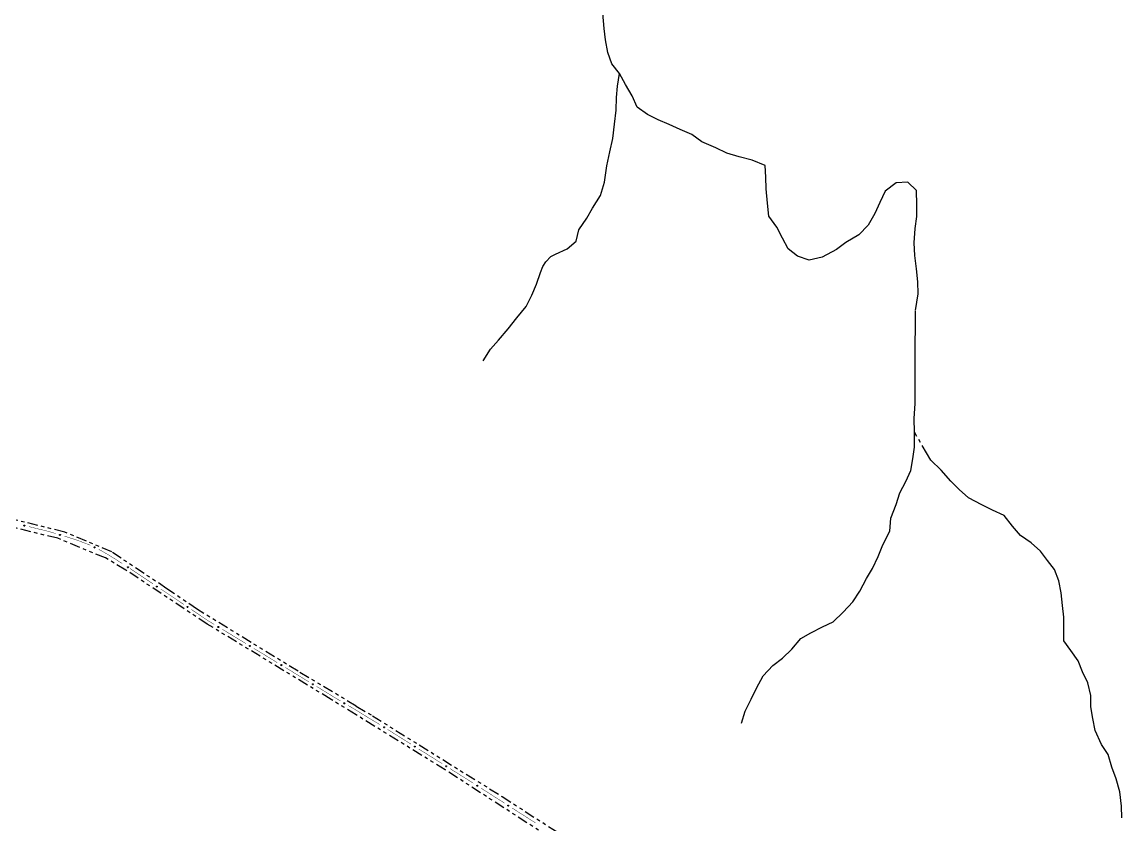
# Model space of a CAD drawing. Extents: x 208948 to 212966, y 4875285 to 4878160.
# Drawn here: x 210289 to 210767, y 4876825 to 4877173.6 of the extents above; entities that cross this region are included whole.
import ezdxf

# ---------------------------------------------------------------- set-up
doc = ezdxf.new("R2010")
doc.units = 0
doc.header["$LTSCALE"] = 1.5
doc.header["$MEASUREMENT"] = 0
doc.linetypes.add('TRACO_13', pattern=[8, 5, -1, 1, -1])
doc.linetypes.add('TRACO_25', pattern=[8, 3, -1, 1, -1, 1, -1])
for name, color, linetype in [('HD-CURSO-INTER', 170, 'CONTINUOUS'), ('SV-EIXO-RUA-N-PAV', 6, 'CONTINUOUS'), ('SV-RUA-NAO-PAV', 7, 'CONTINUOUS')]:
    doc.layers.add(name, color=color, linetype=linetype)

msp = doc.modelspace()

# ---------------------------------------------------------------- linework, layer by layer
at = {"layer": 'HD-CURSO-INTER', "linetype": 'TRACO_13'}
for points in [[(210601.689503, 4876868.888886, 7.39518), (210603.287851, 4876874.109374, 7.39518), (210605.906164, 4876879.289839, 7.39518), (210608.164632, 4876884.010264, 7.376273), (210611.042849, 4876889.470751, 7.376273), (210615.281293, 4876893.971114, 7.376273), (210619.560165, 4876897.051335, 7.376273), (210623.538778, 4876901.031652, 7.357367), (210627.397203, 4876905.652035, 7.22502), (210631.856266, 4876908.072186, 6.998142), (210636.875237, 4876910.712348, 6.865796), (210641.514358, 4876912.912473, 6.884702), (210645.852901, 4876917.072801, 6.922515), (210649.991362, 4876921.533162, 6.827982), (210653.029819, 4876926.173564, 6.809076), (210655.92801, 4876931.714058, 6.790169), (210658.60658, 4876936.034435, 6.865796), (210661.104893, 4876941.234904, 6.884702), (210663.16325, 4876946.355373, 6.903609), (210666.181302, 4876952.335909, 6.884702), (210666.639606, 4876957.876453, 6.884702), (210668.857677, 4876963.917011, 6.884702), (210670.476097, 4876968.897475, 6.884702), (210673.114451, 4876973.937925, 6.884702), (210675.332928, 4876978.638349, 6.884702), (210676.131361, 4876983.698838, 6.884702), (210676.849804, 4876988.739327, 6.884702), (210676.827797, 4876995.37999, 6.884702), (210676.786026, 4877001.240576, 6.884702), (210677.18403, 4877007.781221, 6.884702), (210677.202457, 4877012.98174, 6.884702), (210677.2008, 4877018.462287, 6.884702), (210677.199282, 4877023.482788, 6.884702), (210677.1976, 4877029.043343, 6.884702), (210677.196064, 4877034.123851, 6.884702), (210677.234175, 4877040.364473, 6.884702), (210677.311789, 4877048.245258, 6.884702), (210678.509574, 4877055.385947, 6.884702), (210678.347973, 4877060.706481, 6.884702), (210677.686292, 4877066.36706, 6.884702), (210677.004581, 4877072.127649, 6.884702), (210676.722937, 4877077.608201, 6.884702), (210677.201034, 4877083.828813, 6.884702), (210677.899435, 4877089.009316, 6.884702), (210677.937873, 4877094.16983, 6.884702), (210677.676022, 4877100.330451, 6.884702), (210674.015078, 4877104.010892, 6.884702), (210668.855412, 4877103.690965, 6.884702), (210664.17674, 4877100.010692, 6.884702), (210661.778344, 4877095.070248, 6.884702), (210659.579891, 4877090.289815, 6.884702), (210656.741558, 4877085.209365, 6.884702), (210652.723007, 4877081.02903, 6.884702), (210647.08427, 4877077.708812, 6.884702), (210642.945362, 4877074.728599, 6.884702), (210636.726658, 4877071.388391, 6.884702), (210631.127302, 4877070.108377, 6.884702), (210625.987013, 4877071.848655, 6.884702), (210621.886264, 4877074.949048, 6.771263), (210619.444943, 4877079.689571, 6.884702), (210616.963642, 4877084.370088, 6.809076), (210613.562353, 4877089.150634, 6.336411), (210612.960662, 4877094.831214, 6.204065), (210612.338786, 4877101.131855, 6.222972), (210612.317275, 4877106.132355, 6.204065), (210611.935756, 4877111.21287, 6.260785), (210606.255316, 4877113.533217, 6.260785), (210600.715141, 4877114.953471, 6.260785), (210595.35488, 4877116.633747, 6.260785), (210590.474433, 4877118.854068, 6.260785), (210584.373897, 4877121.554461, 6.260785), (210580.073145, 4877124.694862, 6.260785), (210574.992708, 4877126.915186, 6.260785), (210570.212304, 4877128.975489, 6.260785), (210565.531909, 4877130.995786, 6.260785), (210560.8114, 4877133.396121, 6.260785), (210556.370637, 4877136.596531, 6.260785), (210554.169238, 4877141.55707, 6.260785), (210551.207886, 4877146.477622, 6.260785), (210548.646583, 4877151.178143, 6.260785), (210545.345446, 4877155.438635, 6.260785), (210543.624068, 4877160.259151, 6.260785), (210542.562448, 4877165.779724, 6.241879), (210541.94097, 4877170.760234, 6.241879), (210541.398975, 4877177.440912, 6.241879)], [(210489.447054, 4877026.346881, 6.071719), (210492.605372, 4877031.427324, 6.147346), (210496.10402, 4877035.367646, 6.166252), (210500.242342, 4877040.288054, 6.090626), (210504.040758, 4877044.948442, 5.84484), (210508.039055, 4877049.968862, 5.882653), (210510.557464, 4877054.849298, 5.693587), (210512.555926, 4877059.629735, 5.353269), (210514.274329, 4877064.650201, 5.145297), (210515.376137, 4877067.296073, 5.145297), (210516.632781, 4877069.410629, 4.634819), (210518.823249, 4877071.603171, 4.634819), (210520.79161, 4877072.650868, 4.521379), (210525.970646, 4877075.051003, 4.540286), (210529.80949, 4877078.291248, 4.559193), (210531.047939, 4877083.231716, 4.559193), (210534.466263, 4877088.252148, 4.521379), (210536.9648, 4877092.712543, 4.370127), (210540.461673, 4877098.145558, 4.389033), (210542.141162, 4877103.95356, 4.46466), (210543.218972, 4877111.034245, 4.483566), (210544.477057, 4877117.174833, 4.483566), (210545.735233, 4877123.01539, 4.483566), (210546.473336, 4877129.17599, 4.483566), (210547.271449, 4877135.296585, 4.483566), (210547.289815, 4877140.697124, 4.483566), (210547.768262, 4877145.757619, 4.483566), (210548.646583, 4877151.178143, 4.483566)], [(210767.034368, 4876827.641416, 8.680827), (210766.752833, 4876832.761932, 8.680827), (210766.150998, 4876838.92256, 8.680827), (210764.489356, 4876844.60316, 8.680827), (210762.587901, 4876849.703708, 8.680827), (210761.006323, 4876855.164285, 8.680827), (210758.125137, 4876859.524779, 8.680827), (210755.443428, 4876865.585439, 8.680827), (210754.301884, 4876870.865989, 8.680827), (210753.420412, 4876875.866506, 8.680827), (210753.418894, 4876880.887007, 8.680827), (210752.137284, 4876886.407584, 8.680827), (210749.855961, 4876891.128102, 8.680827), (210747.93458, 4876895.988626, 8.680827), (210744.813393, 4876900.389129, 8.680827), (210741.732264, 4876904.58961, 8.680827), (210741.730716, 4876909.710122, 8.208162), (210741.809158, 4876914.850633, 8.05691), (210741.167627, 4876920.011161, 8.435041), (210740.665987, 4876925.511721, 8.435041), (210739.604451, 4876930.752265, 8.435041), (210737.743073, 4876935.592786, 8.302695), (210734.702009, 4876939.573246, 8.151443), (210731.640928, 4876943.613711, 7.962377), (210727.580044, 4876947.154147, 7.981284), (210722.879299, 4876950.33456, 7.981284), (210719.498227, 4876954.395033, 7.981284), (210715.796982, 4876959.075576, 7.981284), (210710.716526, 4876961.355906, 7.981284), (210706.096037, 4876963.676232, 7.981284), (210700.395356, 4876966.796659, 7.981284), (210696.274444, 4876970.437106, 7.981284), (210692.673509, 4876974.077542, 7.981284), (210688.412266, 4876978.838104, 7.981284), (210683.93119, 4876983.078618, 7.981284), (210676.827797, 4876995.37999, 7.981284)]]:
    msp.add_polyline3d(points, dxfattribs=at)
at = {"layer": 'SV-EIXO-RUA-N-PAV'}
for points in [[(210289.900456, 4876954.849894), (210289.941495, 4876954.876499), (210289.982207, 4876954.890972), (210290.019637, 4876954.89327), (210290.053242, 4876954.886676), (210290.086862, 4876954.876058), (210290.118397, 4876954.857874), (210290.148926, 4876954.82994), (210290.175903, 4876954.788959), (210290.187988, 4876954.746279), (210290.192204, 4876954.709704), (210290.187346, 4876954.674266), (210290.176484, 4876954.641779), (210290.156513, 4876954.609648), (210290.127902, 4876954.578986), (210290.086038, 4876954.552857), (210290.046028, 4876954.538942), (210290.009765, 4876954.53767), (210289.97417, 4876954.542779), (210289.939976, 4876954.55403), (210289.909124, 4876954.572058), (210289.878304, 4876954.600921), (210289.853063, 4876954.642582), (210289.838728, 4876954.682329), (210289.836947, 4876954.718564), (210289.842767, 4876954.753495), (210289.853006, 4876954.787345), (210289.869965, 4876954.819805), (210289.900456, 4876954.849894)], [(210305.397814, 4876950.860734), (210305.440436, 4876950.884722), (210305.481972, 4876950.896623), (210305.519472, 4876950.896578), (210305.5526, 4876950.887897), (210305.585491, 4876950.875199), (210305.615828, 4876950.855081), (210305.644552, 4876950.825293), (210305.668915, 4876950.782707), (210305.67831, 4876950.739356), (210305.680233, 4876950.702588), (210305.67317, 4876950.667524), (210305.660299, 4876950.635778), (210305.63836, 4876950.604957), (210305.607889, 4876950.576143), (210305.564474, 4876950.552681), (210305.523672, 4876950.541293), (210305.487401, 4876950.542289), (210305.452195, 4876950.549613), (210305.418771, 4876950.562979), (210305.389106, 4876950.582899), (210305.360149, 4876950.61363), (210305.33756, 4876950.656788), (210305.325737, 4876950.697353), (210305.326224, 4876950.733628), (210305.334214, 4876950.768127), (210305.346549, 4876950.801271), (210305.365503, 4876950.832608), (210305.397814, 4876950.860734)], [(210320.437329, 4876945.410751), (210320.483375, 4876945.427236), (210320.526321, 4876945.431988), (210320.563281, 4876945.425642), (210320.594479, 4876945.411519), (210320.624768, 4876945.393475), (210320.651293, 4876945.368545), (210320.674603, 4876945.334354), (210320.691464, 4876945.28828), (210320.693441, 4876945.243966), (210320.689158, 4876945.207398), (210320.676304, 4876945.174019), (210320.658282, 4876945.144888), (210320.631475, 4876945.118192), (210320.596596, 4876945.094907), (210320.549856, 4876945.079074), (210320.507721, 4876945.074704), (210320.472133, 4876945.081781), (210320.438658, 4876945.094916), (210320.407955, 4876945.113708), (210320.382059, 4876945.13833), (210320.358678, 4876945.17349), (210320.343662, 4876945.21983), (210320.338824, 4876945.261804), (210320.345399, 4876945.297482), (210320.359073, 4876945.330148), (210320.376801, 4876945.360748), (210320.400751, 4876945.388455), (210320.437329, 4876945.410751)], [(210334.987571, 4876936.833085), (210335.035404, 4876936.843285), (210335.0786, 4876936.84227), (210335.114384, 4876936.831054), (210335.143421, 4876936.812898), (210335.171035, 4876936.790977), (210335.194, 4876936.762734), (210335.212544, 4876936.725741), (210335.223113, 4876936.67783), (210335.219165, 4876936.633649), (210335.210046, 4876936.597978), (210335.192857, 4876936.56661), (210335.171113, 4876936.540141), (210335.140987, 4876936.517257), (210335.103315, 4876936.49883), (210335.054881, 4876936.489368), (210335.01254, 4876936.490653), (210334.978213, 4876936.502411), (210334.946787, 4876936.519891), (210334.918864, 4876936.542608), (210334.896481, 4876936.570462), (210334.877996, 4876936.608425), (210334.869291, 4876936.656353), (210334.87009, 4876936.698598), (210334.881363, 4876936.733081), (210334.899269, 4876936.763633), (210334.920918, 4876936.791597), (210334.948348, 4876936.815863), (210334.987571, 4876936.833085)], [(210347.547603, 4876928.433064), (210347.595436, 4876928.443264), (210347.638631, 4876928.442249), (210347.674415, 4876928.431033), (210347.703452, 4876928.412877), (210347.731066, 4876928.390956), (210347.754031, 4876928.362713), (210347.772576, 4876928.32572), (210347.783145, 4876928.277809), (210347.779197, 4876928.233627), (210347.770078, 4876928.197957), (210347.752889, 4876928.166589), (210347.731144, 4876928.14012), (210347.701018, 4876928.117236), (210347.663347, 4876928.098808), (210347.614913, 4876928.089347), (210347.572572, 4876928.090632), (210347.538245, 4876928.10239), (210347.506819, 4876928.11987), (210347.478895, 4876928.142587), (210347.456512, 4876928.170441), (210347.438027, 4876928.208404), (210347.429322, 4876928.256332), (210347.430122, 4876928.298577), (210347.441394, 4876928.33306), (210347.4593, 4876928.363612), (210347.48095, 4876928.391575), (210347.508379, 4876928.415842), (210347.547603, 4876928.433064)], [(210360.844953, 4876919.534649), (210360.89279, 4876919.544831), (210360.935985, 4876919.5438), (210360.971765, 4876919.53257), (210361.000795, 4876919.514403), (210361.028401, 4876919.492472), (210361.051355, 4876919.46422), (210361.069886, 4876919.427221), (210361.080437, 4876919.379306), (210361.076472, 4876919.335126), (210361.06734, 4876919.299458), (210361.050139, 4876919.268097), (210361.028385, 4876919.241636), (210360.99825, 4876919.218763), (210360.960571, 4876919.20035), (210360.912134, 4876919.190907), (210360.869793, 4876919.192208), (210360.835471, 4876919.203978), (210360.804051, 4876919.22147), (210360.776136, 4876919.244198), (210360.753764, 4876919.27206), (210360.735293, 4876919.31003), (210360.726606, 4876919.357961), (210360.727422, 4876919.400206), (210360.738707, 4876919.434685), (210360.756625, 4876919.46523), (210360.778285, 4876919.493186), (210360.805723, 4876919.517442), (210360.844953, 4876919.534649)], [(210374.256148, 4876910.825297), (210374.303447, 4876910.837741), (210374.346642, 4876910.838764), (210374.382915, 4876910.829248), (210374.412776, 4876910.81248), (210374.441393, 4876910.791886), (210374.465664, 4876910.764757), (210374.485932, 4876910.72868), (210374.498748, 4876910.681321), (210374.496888, 4876910.637002), (210374.489461, 4876910.600941), (210374.47377, 4876910.568798), (210374.453298, 4876910.541333), (210374.424285, 4876910.517054), (210374.387523, 4876910.496871), (210374.33959, 4876910.485136), (210374.297235, 4876910.484423), (210374.262392, 4876910.494549), (210374.230177, 4876910.510528), (210374.201213, 4876910.531904), (210374.177542, 4876910.558671), (210374.157287, 4876910.595721), (210374.146332, 4876910.643185), (210374.145139, 4876910.68542), (210374.154773, 4876910.720396), (210374.171219, 4876910.751758), (210374.191525, 4876910.780712), (210374.21778, 4876910.806245), (210374.256148, 4876910.825297)], [(210387.956573, 4876902.560194), (210388.003921, 4876902.57245), (210388.04712, 4876902.573301), (210388.083355, 4876902.563641), (210388.113148, 4876902.546755), (210388.141683, 4876902.526047), (210388.165846, 4876902.498822), (210388.185971, 4876902.462665), (210388.198598, 4876902.415255), (210388.196562, 4876902.370944), (210388.188992, 4876902.334913), (210388.173173, 4876902.302832), (210388.152592, 4876902.275449), (210388.123482, 4876902.251285), (210388.086641, 4876902.231248), (210388.038661, 4876902.219705), (210387.996303, 4876902.21916), (210387.961501, 4876902.229425), (210387.929349, 4876902.245532), (210387.900471, 4876902.267022), (210387.876906, 4876902.293884), (210387.856799, 4876902.331013), (210387.846033, 4876902.378521), (210387.845008, 4876902.420761), (210387.854781, 4876902.455698), (210387.871351, 4876902.486995), (210387.891773, 4876902.515867), (210387.91813, 4876902.541296), (210387.956573, 4876902.560194)], [(210401.628942, 4876894.249713), (210401.676282, 4876894.261999), (210401.719481, 4876894.262877), (210401.755722, 4876894.253239), (210401.785526, 4876894.236372), (210401.814074, 4876894.215682), (210401.838254, 4876894.188472), (210401.858401, 4876894.152327), (210401.871058, 4876894.104925), (210401.86905, 4876894.060613), (210401.861502, 4876894.024577), (210401.845703, 4876893.992486), (210401.825139, 4876893.96509), (210401.796044, 4876893.940909), (210401.759216, 4876893.920849), (210401.711243, 4876893.909275), (210401.668886, 4876893.908704), (210401.634077, 4876893.918947), (210401.601916, 4876893.935034), (210401.573024, 4876893.956506), (210401.549442, 4876893.983353), (210401.529312, 4876894.02047), (210401.518516, 4876894.067971), (210401.517465, 4876894.11021), (210401.527216, 4876894.145154), (210401.543767, 4876894.17646), (210401.56417, 4876894.205346), (210401.590511, 4876894.23079), (210401.628942, 4876894.249713)], [(210415.305898, 4876885.946665), (210415.353237, 4876885.958954), (210415.396436, 4876885.959836), (210415.432678, 4876885.950201), (210415.462483, 4876885.933336), (210415.491033, 4876885.912648), (210415.515215, 4876885.88544), (210415.535365, 4876885.849297), (210415.548026, 4876885.801896), (210415.54602, 4876885.757583), (210415.538475, 4876885.721547), (210415.522679, 4876885.689455), (210415.502117, 4876885.662058), (210415.473024, 4876885.637873), (210415.436197, 4876885.617811), (210415.388225, 4876885.606233), (210415.345868, 4876885.60566), (210415.311058, 4876885.615899), (210415.278896, 4876885.631984), (210415.250002, 4876885.653454), (210415.226419, 4876885.680299), (210415.206286, 4876885.717414), (210415.195486, 4876885.764914), (210415.194432, 4876885.807153), (210415.20418, 4876885.842098), (210415.220728, 4876885.873406), (210415.24113, 4876885.902293), (210415.267468, 4876885.92774), (210415.305898, 4876885.946665)], [(210429.005239, 4876877.682856), (210429.052462, 4876877.695586), (210429.095651, 4876877.69687), (210429.131981, 4876877.687573), (210429.161942, 4876877.670987), (210429.190683, 4876877.650566), (210429.215117, 4876877.623584), (210429.235604, 4876877.58763), (210429.248706, 4876877.540349), (210429.247113, 4876877.49602), (210429.239905, 4876877.459915), (210429.224408, 4876877.427677), (210429.204103, 4876877.400089), (210429.175236, 4876877.375635), (210429.138598, 4876877.35523), (210429.090736, 4876877.343206), (210429.048386, 4876877.342237), (210429.013483, 4876877.352152), (210428.981171, 4876877.367936), (210428.952079, 4876877.389136), (210428.928246, 4876877.41576), (210428.907768, 4876877.452686), (210428.896526, 4876877.500083), (210428.895078, 4876877.542311), (210428.9045, 4876877.577345), (210428.920756, 4876877.608805), (210428.940888, 4876877.637881), (210428.966988, 4876877.663573), (210429.005239, 4876877.682856)], [(210446.279139, 4876867.234361), (210446.326653, 4876867.245955), (210446.36986, 4876867.246204), (210446.405957, 4876867.236039), (210446.435512, 4876867.218739), (210446.463755, 4876867.197635), (210446.487536, 4876867.170076), (210446.507154, 4876867.133641), (210446.519119, 4876867.086059), (210446.516465, 4876867.041781), (210446.508392, 4876867.005859), (210446.492128, 4876866.974002), (210446.471166, 4876866.946909), (210446.441722, 4876866.923154), (210446.404605, 4876866.903633), (210446.356469, 4876866.89276), (210446.314108, 4876866.892806), (210446.279452, 4876866.903555), (210446.247528, 4876866.920109), (210446.218953, 4876866.942001), (210446.195765, 4876866.969188), (210446.176178, 4876867.006595), (210446.166076, 4876867.054248), (210446.16564, 4876867.096498), (210446.175899, 4876867.131296), (210446.192905, 4876867.162358), (210446.213727, 4876867.190942), (210446.240436, 4876867.216001), (210446.279139, 4876867.234361)], [(210459.675852, 4876858.830968), (210459.723367, 4876858.842562), (210459.766574, 4876858.842811), (210459.80267, 4876858.832646), (210459.832225, 4876858.815346), (210459.860469, 4876858.794242), (210459.884249, 4876858.766682), (210459.903867, 4876858.730248), (210459.915832, 4876858.682666), (210459.913178, 4876858.638388), (210459.905106, 4876858.602466), (210459.888841, 4876858.570609), (210459.86788, 4876858.543516), (210459.838436, 4876858.51976), (210459.801319, 4876858.50024), (210459.753182, 4876858.489366), (210459.710822, 4876858.489413), (210459.676165, 4876858.500162), (210459.644242, 4876858.516716), (210459.615666, 4876858.538607), (210459.592479, 4876858.565795), (210459.572892, 4876858.603202), (210459.562789, 4876858.650854), (210459.562354, 4876858.693105), (210459.572613, 4876858.727902), (210459.589618, 4876858.758964), (210459.610441, 4876858.787549), (210459.637149, 4876858.812608), (210459.675852, 4876858.830968)], [(210473.232442, 4876850.332901), (210473.27995, 4876850.344518), (210473.323157, 4876850.344788), (210473.359259, 4876850.334641), (210473.388822, 4876850.317355), (210473.417076, 4876850.296265), (210473.44087, 4876850.268717), (210473.460506, 4876850.232292), (210473.472494, 4876850.184716), (210473.469861, 4876850.140437), (210473.461807, 4876850.104511), (210473.445558, 4876850.072646), (210473.42461, 4876850.045542), (210473.395177, 4876850.021773), (210473.35807, 4876850.002234), (210473.309939, 4876849.991337), (210473.267578, 4876849.991363), (210473.232917, 4876850.002095), (210473.200985, 4876850.018633), (210473.172399, 4876850.040511), (210473.149198, 4876850.067687), (210473.129592, 4876850.105084), (210473.119467, 4876850.152732), (210473.11901, 4876850.194982), (210473.129253, 4876850.229785), (210473.146243, 4876850.260855), (210473.167051, 4876850.28945), (210473.193748, 4876850.314521), (210473.232442, 4876850.332901)], [(210486.780558, 4876841.819454), (210486.828173, 4876841.830627), (210486.87138, 4876841.830493), (210486.907385, 4876841.820009), (210486.936787, 4876841.802449), (210486.964842, 4876841.781096), (210486.988378, 4876841.753327), (210487.007673, 4876841.71672), (210487.019217, 4876841.669035), (210487.016171, 4876841.624782), (210487.007781, 4876841.588933), (210486.991235, 4876841.557221), (210486.970035, 4876841.530314), (210486.940382, 4876841.50682), (210486.903093, 4876841.487628), (210486.854863, 4876841.477181), (210486.812504, 4876841.477603), (210486.777944, 4876841.488658), (210486.746169, 4876841.505494), (210486.717788, 4876841.527637), (210486.694841, 4876841.555028), (210486.675586, 4876841.592607), (210486.665906, 4876841.640347), (210486.665844, 4876841.6826), (210486.676411, 4876841.717305), (210486.69369, 4876841.748216), (210486.714765, 4876841.776615), (210486.741694, 4876841.801436), (210486.780558, 4876841.819454)], [(210500.258923, 4876833.197756), (210500.306538, 4876833.208929), (210500.349745, 4876833.208795), (210500.38575, 4876833.198311), (210500.415152, 4876833.180751), (210500.443207, 4876833.159398), (210500.466743, 4876833.131629), (210500.486038, 4876833.095022), (210500.497582, 4876833.047337), (210500.494536, 4876833.003084), (210500.486146, 4876832.967234), (210500.4696, 4876832.935522), (210500.4484, 4876832.908616), (210500.418747, 4876832.885122), (210500.381458, 4876832.86593), (210500.333228, 4876832.855483), (210500.290869, 4876832.855905), (210500.256309, 4876832.86696), (210500.224534, 4876832.883796), (210500.196153, 4876832.905939), (210500.173206, 4876832.93333), (210500.153951, 4876832.970909), (210500.144271, 4876833.018649), (210500.144209, 4876833.060901), (210500.154776, 4876833.095607), (210500.172055, 4876833.126518), (210500.19313, 4876833.154917), (210500.220059, 4876833.179738), (210500.258923, 4876833.197756)]]:
    msp.add_lwpolyline(points, close=True, dxfattribs=at)
for points in [[(210289.836947, 4876954.718564), (210290.187346, 4876954.674266)], [(210289.838728, 4876954.682329), (210290.176484, 4876954.641779)], [(210289.84105, 4876954.698924), (210290.178861, 4876954.658205)], [(210289.842294, 4876954.735031), (210290.187479, 4876954.689829)], [(210289.842767, 4876954.753495), (210290.192204, 4876954.709704)], [(210289.847789, 4876954.660996), (210290.161654, 4876954.625743)], [(210289.851823, 4876954.770645), (210290.185643, 4876954.730837)], [(210289.853006, 4876954.787345), (210290.187988, 4876954.746279)], [(210289.853063, 4876954.642582), (210290.156513, 4876954.609648)], [(210289.866066, 4876954.802385), (210290.177574, 4876954.769069)], [(210289.869768, 4876954.622388), (210290.139126, 4876954.594495)], [(210289.869965, 4876954.819805), (210290.175903, 4876954.788959)], [(210289.878304, 4876954.600921), (210290.127902, 4876954.578986)], [(210289.88563, 4876954.832909), (210290.15856, 4876954.8084)], [(210289.899613, 4876954.587584), (210290.099303, 4876954.567195)], [(210289.900456, 4876954.849894), (210290.148926, 4876954.82994)], [(210289.909124, 4876954.572058), (210290.086038, 4876954.552857)], [(210289.923399, 4876954.863477), (210290.126358, 4876954.845142)], [(210289.928923, 4876954.562698), (210290.059669, 4876954.54685)], [(210289.939976, 4876954.55403), (210290.046028, 4876954.538942)], [(210289.941495, 4876954.876499), (210290.118397, 4876954.857874)], [(210289.964668, 4876954.884849), (210290.09378, 4876954.867974)], [(210289.982207, 4876954.890972), (210290.086862, 4876954.876058)], [(210305.325737, 4876950.697353), (210305.660299, 4876950.635778)], [(210305.326224, 4876950.733628), (210305.67317, 4876950.667524)], [(210305.329092, 4876950.71377), (210305.663698, 4876950.652024)], [(210305.332589, 4876950.749728), (210305.674275, 4876950.683047)], [(210305.333447, 4876950.675495), (210305.644496, 4876950.6207)], [(210305.334214, 4876950.768127), (210305.680233, 4876950.702588)], [(210305.33756, 4876950.656788), (210305.63836, 4876950.604957)], [(210305.344324, 4876950.784678), (210305.675005, 4876950.72409)], [(210305.346549, 4876950.801271), (210305.67831, 4876950.739356)], [(210305.352971, 4876950.63559), (210305.620059, 4876950.590921)], [(210305.360149, 4876950.61363), (210305.607889, 4876950.576143)], [(210305.360523, 4876950.815465), (210305.669341, 4876950.762751)], [(210305.365503, 4876950.832608), (210305.668915, 4876950.782707)], [(210305.380583, 4876950.598988), (210305.578609, 4876950.566162)], [(210305.381956, 4876950.844708), (210305.652821, 4876950.803193)], [(210305.389106, 4876950.582899), (210305.564474, 4876950.552681)], [(210305.397814, 4876950.860734), (210305.644552, 4876950.825293)], [(210305.408281, 4876950.57232), (210305.537781, 4876950.548334)], [(210305.418771, 4876950.562979), (210305.523672, 4876950.541293)], [(210305.421561, 4876950.872857), (210305.622977, 4876950.841876)], [(210305.440436, 4876950.884722), (210305.615828, 4876950.855081)], [(210305.464084, 4876950.891608), (210305.59189, 4876950.866699)], [(210305.481972, 4876950.896623), (210305.585491, 4876950.875199)], [(210320.338824, 4876945.261804), (210320.658282, 4876945.144888)], [(210320.342751, 4876945.238962), (210320.64017, 4876945.132679)], [(210320.343662, 4876945.21983), (210320.631475, 4876945.118192)], [(210320.344889, 4876945.277425), (210320.664362, 4876945.160331)], [(210320.345399, 4876945.297482), (210320.676304, 4876945.174019)], [(210320.354379, 4876945.312284), (210320.680002, 4876945.189136)], [(210320.355291, 4876945.196344), (210320.611077, 4876945.10743)], [(210320.358678, 4876945.17349), (210320.596596, 4876945.094907)], [(210320.359073, 4876945.330148), (210320.689158, 4876945.207398)], [(210320.37182, 4876945.344765), (210320.687618, 4876945.229473)], [(210320.376361, 4876945.155623), (210320.566056, 4876945.089989)], [(210320.376801, 4876945.360748), (210320.693441, 4876945.243966)], [(210320.382059, 4876945.13833), (210320.549856, 4876945.079074)], [(210320.392961, 4876945.372393), (210320.688531, 4876945.268536)], [(210320.399184, 4876945.124679), (210320.522812, 4876945.079274)], [(210320.400751, 4876945.388455), (210320.691464, 4876945.28828)], [(210320.407955, 4876945.113708), (210320.507721, 4876945.074704)], [(210320.419004, 4876945.397618), (210320.679041, 4876945.311179)], [(210320.437329, 4876945.410751), (210320.674603, 4876945.334354)], [(210320.462776, 4876945.418711), (210320.656122, 4876945.354327)], [(210320.483375, 4876945.427236), (210320.651293, 4876945.368545)], [(210320.507845, 4876945.430051), (210320.629648, 4876945.38402)], [(210320.526321, 4876945.431988), (210320.624768, 4876945.393475)], [(210334.869291, 4876936.656353), (210335.140987, 4876936.517257)], [(210334.87009, 4876936.698598), (210335.171113, 4876936.540141)], [(210334.870938, 4876936.675437), (210335.151535, 4876936.530456)], [(210334.877685, 4876936.631526), (210335.119336, 4876936.50931)], [(210334.877996, 4876936.608425), (210335.103315, 4876936.49883)], [(210334.878184, 4876936.713271), (210335.179198, 4876936.554636)], [(210334.881363, 4876936.733081), (210335.192857, 4876936.56661)], [(210334.892235, 4876936.746554), (210335.198538, 4876936.5811)], [(210334.893138, 4876936.58836), (210335.072391, 4876936.498026)], [(210334.896481, 4876936.570462), (210335.054881, 4876936.489368)], [(210334.899269, 4876936.763633), (210335.210046, 4876936.597978)], [(210334.911633, 4876936.554651), (210335.028106, 4876936.493171)], [(210334.913851, 4876936.77642), (210335.211462, 4876936.620061)], [(210334.918864, 4876936.542608), (210335.01254, 4876936.490653)], [(210334.920918, 4876936.791597), (210335.219165, 4876936.633649)], [(210334.938486, 4876936.800983), (210335.217574, 4876936.658654)], [(210334.948348, 4876936.815863), (210335.223113, 4876936.67783)], [(210334.967659, 4876936.822512), (210335.213853, 4876936.702181)], [(210334.987571, 4876936.833085), (210335.212544, 4876936.725741)], [(210335.013852, 4876936.837582), (210335.19689, 4876936.747999)], [(210335.035404, 4876936.843285), (210335.194, 4876936.762734)], [(210335.06003, 4876936.842813), (210335.17461, 4876936.780957)], [(210335.0786, 4876936.84227), (210335.171035, 4876936.790977)], [(210347.429322, 4876928.256332), (210347.701018, 4876928.117236)], [(210347.430122, 4876928.298577), (210347.731144, 4876928.14012)], [(210347.430969, 4876928.275415), (210347.711567, 4876928.130435)], [(210347.437717, 4876928.231505), (210347.679367, 4876928.109289)], [(210347.438027, 4876928.208404), (210347.663347, 4876928.098808)], [(210347.438215, 4876928.31325), (210347.739229, 4876928.154615)], [(210347.441394, 4876928.33306), (210347.752889, 4876928.166589)], [(210347.452267, 4876928.346533), (210347.758569, 4876928.181078)], [(210347.45317, 4876928.188339), (210347.632423, 4876928.098004)], [(210347.456512, 4876928.170441), (210347.614913, 4876928.089347)], [(210347.4593, 4876928.363612), (210347.770078, 4876928.197957)], [(210347.471664, 4876928.15463), (210347.588137, 4876928.09315)], [(210347.473882, 4876928.376399), (210347.771494, 4876928.22004)], [(210347.478895, 4876928.142587), (210347.572572, 4876928.090632)], [(210347.48095, 4876928.391575), (210347.779197, 4876928.233627)], [(210347.498518, 4876928.400962), (210347.777605, 4876928.258633)], [(210347.508379, 4876928.415842), (210347.783145, 4876928.277809)], [(210347.52769, 4876928.422491), (210347.773885, 4876928.30216)], [(210347.547603, 4876928.433064), (210347.772576, 4876928.32572)], [(210347.573883, 4876928.437561), (210347.756922, 4876928.347978)], [(210347.595436, 4876928.443264), (210347.754031, 4876928.362713)], [(210347.620062, 4876928.442791), (210347.734642, 4876928.380936)], [(210347.638631, 4876928.442249), (210347.731066, 4876928.390956)], [(210360.726606, 4876919.357961), (210360.99825, 4876919.218763)], [(210360.727422, 4876919.400206), (210361.028385, 4876919.241636)], [(210360.72826, 4876919.377044), (210361.008804, 4876919.231959)], [(210360.734991, 4876919.333131), (210360.976596, 4876919.210825)], [(210360.735293, 4876919.31003), (210360.960571, 4876919.20035)], [(210360.735521, 4876919.414876), (210361.036475, 4876919.256128)], [(210360.738707, 4876919.434685), (210361.050139, 4876919.268097)], [(210360.749585, 4876919.448154), (210361.055825, 4876919.282584)], [(210360.750428, 4876919.289959), (210360.929647, 4876919.199558)], [(210360.753764, 4876919.27206), (210360.912134, 4876919.190907)], [(210360.756625, 4876919.46523), (210361.06734, 4876919.299458)], [(210360.76891, 4876919.256243), (210360.88536, 4876919.194719)], [(210360.771211, 4876919.478011), (210361.068764, 4876919.321541)], [(210360.776136, 4876919.244198), (210360.869793, 4876919.192208)], [(210360.778285, 4876919.493186), (210361.076472, 4876919.335126)], [(210360.795856, 4876919.502565), (210361.07489, 4876919.360132)], [(210360.805723, 4876919.517442), (210361.080437, 4876919.379306)], [(210360.825036, 4876919.524083), (210361.071186, 4876919.40366)], [(210360.844953, 4876919.534649), (210361.069886, 4876919.427221)], [(210360.871235, 4876919.539136), (210361.05424, 4876919.449484)], [(210360.89279, 4876919.544831), (210361.051355, 4876919.46422)], [(210360.917416, 4876919.544349), (210361.031972, 4876919.48245)], [(210360.935985, 4876919.5438), (210361.028401, 4876919.492472)], [(210374.145139, 4876910.68542), (210374.453298, 4876910.541333)], [(210374.146332, 4876910.643185), (210374.424285, 4876910.517054)], [(210374.147077, 4876910.662324), (210374.434199, 4876910.530736)], [(210374.152532, 4876910.700458), (210374.46069, 4876910.556193)], [(210374.154773, 4876910.720396), (210374.47377, 4876910.568798)], [(210374.155888, 4876910.618781), (210374.403032, 4876910.508095)], [(210374.157287, 4876910.595721), (210374.387523, 4876910.496871)], [(210374.164998, 4876910.734367), (210374.478761, 4876910.583539)], [(210374.171219, 4876910.751758), (210374.489461, 4876910.600941)], [(210374.173359, 4876910.576392), (210374.356672, 4876910.49461)], [(210374.177542, 4876910.558671), (210374.33959, 4876910.485136)], [(210374.185181, 4876910.765219), (210374.489834, 4876910.623067)], [(210374.191525, 4876910.780712), (210374.496888, 4876910.637002)], [(210374.193423, 4876910.543592), (210374.312664, 4876910.487672)], [(210374.201213, 4876910.531904), (210374.297235, 4876910.484423)], [(210374.208631, 4876910.790916), (210374.49412, 4876910.661905)], [(210374.21778, 4876910.806245), (210374.498748, 4876910.681321)], [(210374.236756, 4876910.813797), (210374.488351, 4876910.705208)], [(210374.256148, 4876910.825297), (210374.485932, 4876910.72868)], [(210374.282187, 4876910.831028), (210374.469246, 4876910.750175)], [(210374.303447, 4876910.837741), (210374.465664, 4876910.764757)], [(210374.328068, 4876910.83843), (210374.445437, 4876910.782046)], [(210374.346642, 4876910.838764), (210374.441393, 4876910.791886)], [(210387.845008, 4876902.420761), (210388.152592, 4876902.275449)], [(210387.846033, 4876902.378521), (210388.123482, 4876902.251285)], [(210387.846855, 4876902.397657), (210388.13345, 4876902.264927)], [(210387.852461, 4876902.435769), (210388.160043, 4876902.29028)], [(210387.854781, 4876902.455698), (210388.173173, 4876902.302832)], [(210387.855492, 4876902.354079), (210388.102194, 4876902.242411)], [(210387.856799, 4876902.331013), (210388.086641, 4876902.231248)], [(210387.865062, 4876902.469628), (210388.178222, 4876902.317553)], [(210387.871351, 4876902.486995), (210388.188992, 4876902.334913)], [(210387.872794, 4876902.311621), (210388.055781, 4876902.22911)], [(210387.876906, 4876902.293884), (210388.038661, 4876902.219705)], [(210387.885368, 4876902.500399), (210388.189452, 4876902.357036)], [(210387.891773, 4876902.515867), (210388.196562, 4876902.370944)], [(210387.892727, 4876902.278741), (210388.011746, 4876902.222348)], [(210387.900471, 4876902.267022), (210387.996303, 4876902.21916)], [(210387.90892, 4876902.526003), (210388.193892, 4876902.395857)], [(210387.91813, 4876902.541296), (210388.198598, 4876902.415255)], [(210387.937135, 4876902.548772), (210388.188296, 4876902.439183)], [(210387.956573, 4876902.560194), (210388.185971, 4876902.462665)], [(210387.982635, 4876902.565822), (210388.16937, 4876902.484225)], [(210388.003921, 4876902.57245), (210388.165846, 4876902.498822)], [(210388.028544, 4876902.573042), (210388.145688, 4876902.516191)], [(210388.04712, 4876902.573301), (210388.141683, 4876902.526047)], [(210401.517465, 4876894.11021), (210401.825139, 4876893.96509)], [(210401.518516, 4876894.067971), (210401.796044, 4876893.940909)], [(210401.519326, 4876894.087108), (210401.806005, 4876893.954557)], [(210401.524908, 4876894.125223), (210401.832581, 4876893.979926)], [(210401.527216, 4876894.145154), (210401.845703, 4876893.992486)], [(210401.52799, 4876894.043535), (210401.774762, 4876893.932021)], [(210401.529312, 4876894.02047), (210401.759216, 4876893.920849)], [(210401.537488, 4876894.15909), (210401.850743, 4876894.007211)], [(210401.543767, 4876894.17646), (210401.861502, 4876894.024577)], [(210401.545319, 4876894.001087), (210401.728357, 4876893.918691)], [(210401.549442, 4876893.983353), (210401.711243, 4876893.909275)], [(210401.557775, 4876894.189874), (210401.861949, 4876894.046701)], [(210401.56417, 4876894.205346), (210401.86905, 4876894.060613)], [(210401.565273, 4876893.968221), (210401.684326, 4876893.911901)], [(210401.573024, 4876893.956506), (210401.668886, 4876893.908704)], [(210401.58131, 4876894.215492), (210401.866365, 4876894.085525)], [(210401.590511, 4876894.23079), (210401.871058, 4876894.104925)], [(210401.609512, 4876894.238278), (210401.860741, 4876894.128847)], [(210401.628942, 4876894.249713), (210401.858401, 4876894.152327)], [(210401.655, 4876894.255357), (210401.841787, 4876894.173878)], [(210401.676282, 4876894.261999), (210401.838254, 4876894.188472)], [(210401.700906, 4876894.262606), (210401.818085, 4876894.205828)], [(210401.719481, 4876894.262877), (210401.814074, 4876894.215682)], [(210415.194432, 4876885.807153), (210415.502117, 4876885.662058)], [(210415.195486, 4876885.764914), (210415.473024, 4876885.637873)], [(210415.196294, 4876885.784051), (210415.482983, 4876885.651523)], [(210415.201873, 4876885.822167), (210415.509558, 4876885.676894)], [(210415.20418, 4876885.842098), (210415.522679, 4876885.689455)], [(210415.204962, 4876885.74048), (210415.451743, 4876885.628984)], [(210415.206286, 4876885.717414), (210415.436197, 4876885.617811)], [(210415.214451, 4876885.856035), (210415.527718, 4876885.70418)], [(210415.220728, 4876885.873406), (210415.538475, 4876885.721547)], [(210415.222294, 4876885.698033), (210415.405339, 4876885.615651)], [(210415.226419, 4876885.680299), (210415.388225, 4876885.606233)], [(210415.234735, 4876885.88682), (210415.538921, 4876885.743671)], [(210415.24113, 4876885.902293), (210415.54602, 4876885.757583)], [(210415.24225, 4876885.665168), (210415.361308, 4876885.608858)], [(210415.250002, 4876885.653454), (210415.345868, 4876885.60566)], [(210415.258269, 4876885.912441), (210415.543333, 4876885.782495)], [(210415.267468, 4876885.92774), (210415.548026, 4876885.801896)], [(210415.286469, 4876885.935229), (210415.537706, 4876885.825817)], [(210415.305898, 4876885.946665), (210415.535365, 4876885.849297)], [(210415.331956, 4876885.952312), (210415.518749, 4876885.870846)], [(210415.353237, 4876885.958954), (210415.515215, 4876885.88544)], [(210415.377861, 4876885.959563), (210415.495044, 4876885.902795)], [(210415.396436, 4876885.959836), (210415.491033, 4876885.912648)], [(210428.895078, 4876877.542311), (210429.204103, 4876877.400089)], [(210428.896526, 4876877.500083), (210429.175236, 4876877.375635)], [(210428.897156, 4876877.519227), (210429.185068, 4876877.389377)], [(210428.90238, 4876877.557394), (210429.211405, 4876877.414994)], [(210428.9045, 4876877.577345), (210429.224408, 4876877.427677)], [(210428.90623, 4876877.475738), (210429.154039, 4876877.366548)], [(210428.907768, 4876877.452686), (210429.138598, 4876877.35523)], [(210428.914641, 4876877.591377), (210429.22931, 4876877.442448)], [(210428.920756, 4876877.608805), (210429.239905, 4876877.459915)], [(210428.923957, 4876877.433455), (210429.107761, 4876877.352782)], [(210428.928246, 4876877.41576), (210429.090736, 4876877.343206)], [(210428.934637, 4876877.62235), (210429.240144, 4876877.482042)], [(210428.940888, 4876877.637881), (210429.247113, 4876877.49602)], [(210428.944218, 4876877.400777), (210429.063796, 4876877.345579)], [(210428.952079, 4876877.389136), (210429.048386, 4876877.342237)], [(210428.957932, 4876877.648189), (210429.244194, 4876877.520906)], [(210428.966988, 4876877.663573), (210429.248706, 4876877.540349)], [(210428.985917, 4876877.671239), (210429.238164, 4876877.564173)], [(210429.005239, 4876877.682856), (210429.235604, 4876877.58763)], [(210429.031244, 4876877.688745), (210429.218788, 4876877.609024)], [(210429.052462, 4876877.695586), (210429.215117, 4876877.623584)], [(210429.077079, 4876877.696424), (210429.194786, 4876877.64075)], [(210429.095651, 4876877.69687), (210429.190683, 4876877.650566)], [(210446.16564, 4876867.096498), (210446.471166, 4876866.946909)], [(210446.166076, 4876867.054248), (210446.441722, 4876866.923154)], [(210446.167164, 4876867.073371), (210446.45188, 4876866.936656)], [(210446.173301, 4876867.111401), (210446.478824, 4876866.961634)], [(210446.175192, 4876867.029677), (210446.420313, 4876866.914577)], [(210446.175899, 4876867.131296), (210446.492128, 4876866.974002)], [(210446.176178, 4876867.006595), (210446.404605, 4876866.903633)], [(210446.186373, 4876867.145081), (210446.497382, 4876866.988652)], [(210446.191901, 4876866.986981), (210446.373718, 4876866.901925)], [(210446.192905, 4876867.162358), (210446.508392, 4876867.005859)], [(210446.195765, 4876866.969188), (210446.356469, 4876866.89276)], [(210446.207107, 4876867.175566), (210446.509162, 4876867.027974)], [(210446.211373, 4876866.953827), (210446.329593, 4876866.895778)], [(210446.213727, 4876867.190942), (210446.516465, 4876867.041781)], [(210446.218953, 4876866.942001), (210446.314108, 4876866.892806)], [(210446.231013, 4876867.200838), (210446.514143, 4876867.066729)], [(210446.240436, 4876867.216001), (210446.519119, 4876867.086059)], [(210446.259544, 4876867.223211), (210446.509151, 4876867.110129)], [(210446.279139, 4876867.234361), (210446.507154, 4876867.133641)], [(210446.305277, 4876867.239625), (210446.490856, 4876867.155431)], [(210446.326653, 4876867.245955), (210446.487536, 4876867.170076)], [(210446.351283, 4876867.246203), (210446.467622, 4876867.187724)], [(210446.36986, 4876867.246204), (210446.463755, 4876867.197635)], [(210459.562354, 4876858.693105), (210459.86788, 4876858.543516)], [(210459.562789, 4876858.650854), (210459.838436, 4876858.51976)], [(210459.563878, 4876858.669978), (210459.848594, 4876858.533263)], [(210459.570014, 4876858.708008), (210459.875537, 4876858.558241)], [(210459.571906, 4876858.626283), (210459.817026, 4876858.511184)], [(210459.572613, 4876858.727902), (210459.888841, 4876858.570609)], [(210459.572892, 4876858.603202), (210459.801319, 4876858.50024)], [(210459.583087, 4876858.741687), (210459.894095, 4876858.585258)], [(210459.588614, 4876858.583588), (210459.770432, 4876858.498532)], [(210459.589618, 4876858.758964), (210459.905106, 4876858.602466)], [(210459.592479, 4876858.565795), (210459.753182, 4876858.489366)], [(210459.60382, 4876858.772172), (210459.905875, 4876858.624581)], [(210459.608087, 4876858.550433), (210459.726307, 4876858.492385)], [(210459.610441, 4876858.787549), (210459.913178, 4876858.638388)], [(210459.615666, 4876858.538607), (210459.710822, 4876858.489413)], [(210459.627727, 4876858.797445), (210459.910856, 4876858.663336)], [(210459.637149, 4876858.812608), (210459.915832, 4876858.682666)], [(210459.656257, 4876858.819818), (210459.905865, 4876858.706736)], [(210459.675852, 4876858.830968), (210459.903867, 4876858.730248)], [(210459.70199, 4876858.836232), (210459.88757, 4876858.752038)], [(210459.723367, 4876858.842562), (210459.884249, 4876858.766682)], [(210459.747996, 4876858.84281), (210459.864335, 4876858.784331)], [(210459.766574, 4876858.842811), (210459.860469, 4876858.794242)], [(210473.11901, 4876850.194982), (210473.42461, 4876850.045542)], [(210473.119467, 4876850.152732), (210473.395177, 4876850.021773)], [(210473.120546, 4876850.171856), (210473.405329, 4876850.03528)], [(210473.126664, 4876850.209889), (210473.43226, 4876850.060272)], [(210473.128595, 4876850.128165), (210473.373772, 4876850.013186)], [(210473.129253, 4876850.229785), (210473.445558, 4876850.072646)], [(210473.129592, 4876850.105084), (210473.35807, 4876850.002234)], [(210473.13972, 4876850.243575), (210473.450805, 4876850.087298)], [(210473.145325, 4876850.085478), (210473.327184, 4876850.000511)], [(210473.146243, 4876850.260855), (210473.461807, 4876850.104511)], [(210473.149198, 4876850.067687), (210473.309939, 4876849.991337)], [(210473.160438, 4876850.27407), (210473.462566, 4876850.126626)], [(210473.164813, 4876850.052333), (210473.283062, 4876849.994342)], [(210473.167051, 4876850.28945), (210473.469861, 4876850.140437)], [(210473.172399, 4876850.040511), (210473.267578, 4876849.991363)], [(210473.184333, 4876850.299354), (210473.467528, 4876850.165384)], [(210473.193748, 4876850.314521), (210473.472494, 4876850.184716)], [(210473.212852, 4876850.321741), (210473.462515, 4876850.208781)], [(210473.232442, 4876850.332901), (210473.460506, 4876850.232292)], [(210473.258577, 4876850.338177), (210473.444197, 4876850.254074)], [(210473.27995, 4876850.344518), (210473.44087, 4876850.268717)], [(210473.30458, 4876850.344778), (210473.420947, 4876850.286356)], [(210473.323157, 4876850.344788), (210473.417076, 4876850.296265)], [(210486.665844, 4876841.6826), (210486.970035, 4876841.530314)], [(210486.665906, 4876841.640347), (210486.940382, 4876841.50682)], [(210486.667163, 4876841.65946), (210486.950659, 4876841.520232)], [(210486.673636, 4876841.697434), (210486.977822, 4876841.544971)], [(210486.674805, 4876841.615697), (210486.918897, 4876841.498433)], [(210486.675586, 4876841.592607), (210486.903093, 4876841.487628)], [(210486.676411, 4876841.717305), (210486.991235, 4876841.557221)], [(210486.687006, 4876841.730997), (210486.996619, 4876841.571823)], [(210486.691135, 4876841.572855), (210486.872193, 4876841.486194)], [(210486.69369, 4876841.748216), (210487.007781, 4876841.588933)], [(210486.694841, 4876841.555028), (210486.854863, 4876841.477181)], [(210486.708008, 4876841.761297), (210487.008746, 4876841.61104)], [(210486.710313, 4876841.539529), (210486.828015, 4876841.480437)], [(210486.714765, 4876841.776615), (210487.016171, 4876841.624782)], [(210486.717788, 4876841.527637), (210486.812504, 4876841.477603)], [(210486.732138, 4876841.786358), (210487.01407, 4876841.649749)], [(210486.741694, 4876841.801436), (210487.019217, 4876841.669035)], [(210486.760865, 4876841.808477), (210487.009462, 4876841.693192)], [(210486.780558, 4876841.819454), (210487.007673, 4876841.71672)], [(210486.806741, 4876841.824486), (210486.991569, 4876841.738654)], [(210486.828173, 4876841.830627), (210486.988378, 4876841.753327)], [(210486.852804, 4876841.830657), (210486.968621, 4876841.771151)], [(210486.87138, 4876841.830493), (210486.964842, 4876841.781096)], [(210500.144209, 4876833.060901), (210500.4484, 4876832.908616)], [(210500.144271, 4876833.018649), (210500.418747, 4876832.885122)], [(210500.145528, 4876833.037762), (210500.429024, 4876832.898534)], [(210500.152001, 4876833.075736), (210500.456187, 4876832.923273)], [(210500.15317, 4876832.993999), (210500.397262, 4876832.876735)], [(210500.153951, 4876832.970909), (210500.381458, 4876832.86593)], [(210500.154776, 4876833.095607), (210500.4696, 4876832.935522)], [(210500.165371, 4876833.109299), (210500.474984, 4876832.950125)], [(210500.1695, 4876832.951156), (210500.350558, 4876832.864496)], [(210500.172055, 4876833.126518), (210500.486146, 4876832.967234)], [(210500.173206, 4876832.93333), (210500.333228, 4876832.855483)], [(210500.186373, 4876833.139599), (210500.487111, 4876832.989342)], [(210500.188678, 4876832.917831), (210500.30638, 4876832.858739)], [(210500.19313, 4876833.154917), (210500.494536, 4876833.003084)], [(210500.196153, 4876832.905939), (210500.290869, 4876832.855905)], [(210500.210503, 4876833.16466), (210500.492435, 4876833.028051)], [(210500.220059, 4876833.179738), (210500.497582, 4876833.047337)], [(210500.23923, 4876833.186779), (210500.487827, 4876833.071494)], [(210500.258923, 4876833.197756), (210500.486038, 4876833.095022)], [(210500.285106, 4876833.202788), (210500.469933, 4876833.116956)], [(210500.306538, 4876833.208929), (210500.466743, 4876833.131629)], [(210500.331169, 4876833.208959), (210500.446986, 4876833.149453)], [(210500.349745, 4876833.208795), (210500.443207, 4876833.159398)]]:
    msp.add_lwpolyline(points, dxfattribs=at)
at = {"layer": 'SV-EIXO-RUA-N-PAV', "const_width": 0.18}
for points in [[(210291.965885, 4876954.265526), (210292.652354, 4876954.108832)], [(210292.652354, 4876954.108832), (210300.706349, 4876952.120191)], [(210300.706349, 4876952.120191), (210300.916782, 4876952.068233)], [(210300.916782, 4876952.068233), (210303.586236, 4876951.280525)], [(210307.420561, 4876950.141539), (210313.131725, 4876948.302351)], [(210313.131725, 4876948.302351), (210313.160378, 4876948.293124)], [(210313.160378, 4876948.293124), (210317.806157, 4876946.527728)], [(210317.806157, 4876946.527728), (210318.261877, 4876946.354554)], [(210318.261877, 4876946.354554), (210318.722049, 4876946.12898)], [(210322.313731, 4876944.368351), (210323.211652, 4876943.928194)], [(210323.211652, 4876943.928194), (210323.465405, 4876943.803805)], [(210323.465405, 4876943.803805), (210326.671755, 4876941.922747)], [(210326.671755, 4876941.922747), (210327.291529, 4876941.559145)], [(210327.291529, 4876941.559145), (210332.602418, 4876938.2049)], [(210335.968551, 4876936.044585), (210345.943369, 4876929.373528)], [(210349.268308, 4876927.149843), (210350.930778, 4876926.038)], [(210350.930778, 4876926.038), (210351.064513, 4876925.94856)], [(210351.064513, 4876925.94856), (210359.241073, 4876920.475716)], [(210362.565177, 4876918.250782), (210370.044412, 4876913.244681)], [(210370.044412, 4876913.244681), (210370.195132, 4876913.143798)], [(210370.195132, 4876913.143798), (210372.609355, 4876911.689075)], [(210376.035445, 4876909.624636), (210385.457192, 4876903.947429)], [(210385.457192, 4876903.947429), (210386.111808, 4876903.552981)], [(210386.111808, 4876903.552981), (210386.313229, 4876903.430517)], [(210389.731079, 4876901.352464), (210398.275703, 4876896.157333)], [(210398.275703, 4876896.157333), (210398.865554, 4876895.798703)], [(210398.865554, 4876895.798703), (210399.985054, 4876895.119007)], [(210403.404204, 4876893.043095), (210406.823354, 4876890.967182)], [(210406.823354, 4876890.967182), (210407.436072, 4876890.595175)], [(210407.436072, 4876890.595175), (210413.661943, 4876886.815833)], [(210417.081252, 4876884.740182), (210424.774697, 4876880.069968)], [(210424.774697, 4876880.069968), (210424.832182, 4876880.035073)], [(210424.832182, 4876880.035073), (210427.353255, 4876878.536663)], [(210430.791762, 4876876.492973), (210433.370642, 4876874.960205)], [(210433.370642, 4876874.960205), (210434.230179, 4876874.449336)], [(210434.230179, 4876874.449336), (210444.476072, 4876868.202601)], [(210447.879228, 4876866.100724), (210458.04481, 4876859.724132)], [(210461.433337, 4876857.598601), (210464.821865, 4876855.47307)], [(210464.821865, 4876855.47307), (210464.940169, 4876855.398861)], [(210464.940169, 4876855.398861), (210471.600963, 4876851.225266)], [(210474.990529, 4876849.101393), (210484.311838, 4876843.260743)], [(210484.311838, 4876843.260743), (210484.862367, 4876842.915787)], [(210484.862367, 4876842.915787), (210485.157481, 4876842.727011)], [(210488.527072, 4876840.571587), (210498.635846, 4876834.105313)], [(210502.005544, 4876831.950056), (210512.125642, 4876825.501521)]]:
    msp.add_lwpolyline(points, dxfattribs=at)
at = {"layer": 'SV-RUA-NAO-PAV', "linetype": 'TRACO_25'}
for points in [[(210434.23484, 4876876.263174, 12.783555), (210408.991563, 4876891.395039, 12.783555), (210365.245453, 4876918.258608, 13.048247), (210352.00334, 4876927.259775, 13.104967), (210328.03961, 4876943.241857, 13.086061), (210307.557939, 4876951.883135, 12.518863), (210283.737257, 4876957.764205, 12.462143), (210262.83748, 4876960.204872, 12.291984), (210251.566633, 4876959.250788, 12.329797), (210246.85867, 4876958.526486, 12.329797), (210244.998906, 4876958.205034, 12.329797), (210242.392141, 4876958.285052, 12.329797), (210240.158877, 4876959.612939, 12.329797), (210238.891348, 4876961.966921, 12.329797), (210239.977801, 4876966.976676, 12.386517), (210244.263255, 4876978.444791, 12.386517), (210250.600897, 4876994.95284, 12.386517), (210256.938539, 4877009.287983, 12.386517), (210262.642417, 4877021.510579, 12.386517), (210264.332455, 4877027.425712, 12.386517), (210266.14321, 4877033.340844, 12.386517), (210270.126871, 4877042.696411, 12.386517), (210277.00774, 4877058.781951, 12.386517), (210278.785632, 4877063.015406, 12.386517)], [(210434.234718, 4876872.428137, 12.632302), (210423.294598, 4876879.18353, 12.632302), (210369.527188, 4876911.867883, 12.651209), (210334.141706, 4876935.380948, 12.840275), (210325.260524, 4876940.641653, 12.632302), (210304.498896, 4876949.182927, 12.594489), (210277.938146, 4876955.704117, 12.651209), (210255.479095, 4876955.9846, 12.36761), (210233.409943, 4876950.299297, 12.329797), (210225.710399, 4876948.144537, 12.525557), (210211.522452, 4876944.745193, 12.79819), (210193.102104, 4876942.292837, 13.145177), (210176.661542, 4876941.189362, 13.145177), (210165.423732, 4876940.49229, 13.145177), (210161.608618, 4876940.427628, 13.169962), (210161.026652, 4876939.780998, 13.169962), (210160.638674, 4876938.29375, 13.169962), (210159.927382, 4876932.086108, 13.169962), (210155.821285, 4876903.860732, 13.169962), (210152.070834, 4876873.663136, 13.169962), (210146.102274, 4876826.479619, 13.169962)], [(210434.23484, 4876876.263174, 12.783555), (210441.27593, 4876872.042453, 12.651209), (210497.603947, 4876836.957808, 12.632302), (210550.520848, 4876802.956688, 12.26055), (210555.04, 4876799.37, 12.270348), (210559.18, 4876795.86, 12.299745), (210563.6, 4876792.94, 12.309544), (210567.87, 4876789.25, 12.466325), (210572.38, 4876785.88, 12.485923), (210576.53, 4876782.29, 12.779888), (210580.71, 4876778.74, 12.917072), (210584.13, 4876774.67, 13.034659), (210587.26, 4876770.16, 13.034659), (210588.728133, 4876766.930108, 13.034659), (210589.41, 4876765.43, 13.142447), (210592.85, 4876761.06, 13.162045), (210596.28, 4876757.01, 13.181642), (210597.877813, 4876755.619311, 13.181642)], [(210583.187966, 4876755.619805, 13.103251), (210583.22, 4876755.73, 13.103251), (210584.14, 4876760.93, 12.907274), (210583.68, 4876765.93, 12.907274), (210583.168918, 4876766.984687, 12.926871), (210581.48, 4876770.47, 12.926871), (210578.04, 4876774.87, 12.907274), (210574.7, 4876779.11, 12.868078), (210571.34, 4876783.07, 12.456526), (210567.16, 4876786.27, 12.142962), (210562.76, 4876789.19, 12.103767), (210558.5, 4876791.93, 12.064572), (210518.52841, 4876819.015593, 12.48105), (210472.921581, 4876848.539465, 12.556676), (210434.234718, 4876872.428137, 12.632302)]]:
    msp.add_polyline3d(points, dxfattribs=at)

doc.saveas('drawing.dxf')
